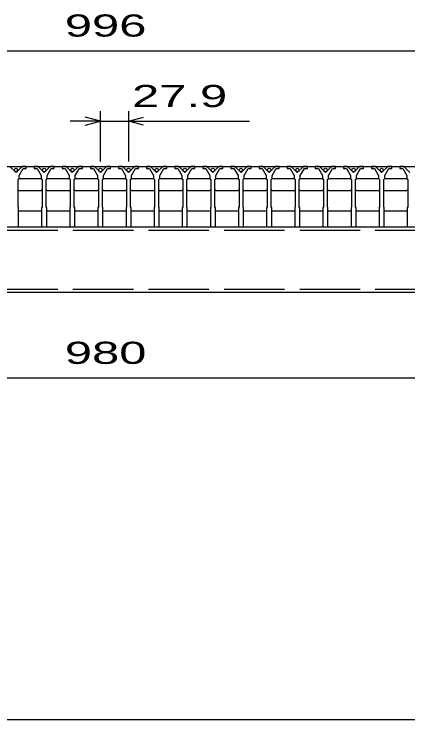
# Model space of a CAD drawing. Units: millimetres, scale not verified. Extents: x -1820 to 1724, y -1285 to 1059.
# Drawn here: x -1027 to -637, y -1141 to -440 of the extents above; entities that cross this region are included whole.
import ezdxf
from ezdxf.enums import TextEntityAlignment as Align

# ---------------------------------------------------------------- set-up
doc = ezdxf.new("R2010")
doc.units = ezdxf.units.MM
doc.header["$LTSCALE"] = 10
doc.linetypes.add('DASHED', pattern=[7.5, 6, -1.5])
for name, color, linetype, lineweight in [('0_2', 150, 'Continuous', 25), ('16', 3, 'Continuous', 25), ('22', 2, 'Continuous', 25)]:
    doc.layers.add(name, color=color, linetype=linetype, lineweight=lineweight)
doc.styles.add('ベクトル', font='')
doc.styles.get('ベクトル').set_extended_font_data('ベクトル')

msp = doc.modelspace()

# ---------------------------------------------------------------- linework, layer by layer
at = {"layer": '0_2'}
msp.add_line((1724, -1141), (-1736, -1141), dxfattribs=at)
at = {"layer": '16'}
for p, q in [((-1426, -591.5), (-430, -591.5)), ((-1025.4, -597.5), (-1031.4, -591.5)), ((-1019.4, -591.5), (-1025.4, -597.5)), ((-1022.4, -600.5), (-1018.4, -593.5)), ((-1015.4, -591.5), (-1019.4, -591.5)), ((-1018.4, -593.5), (-1015.4, -593.5)), ((-1015.4, -593.5), (-1015.4, -591.5)), ((-1007.5, -591.5), (-1007.5, -593.5)), ((-1003.5, -591.5), (-1007.5, -591.5)), ((-1007.5, -593.5), (-1004.5, -593.5)), ((-1004.5, -593.5), (-1000.5, -600.5)), ((-997.5, -597.5), (-1003.5, -591.5)), ((-991.5, -591.5), (-997.5, -597.5)), ((-994.5, -600.5), (-990.5, -593.5)), ((-987.5, -591.5), (-991.5, -591.5)), ((-990.5, -593.5), (-987.5, -593.5)), ((-987.5, -593.5), (-987.5, -591.5)), ((-979.6, -591.5), (-979.6, -593.5)), ((-975.6, -591.5), (-979.6, -591.5)), ((-979.6, -593.5), (-976.6, -593.5)), ((-976.6, -593.5), (-972.6, -600.5)), ((-969.6, -597.5), (-975.6, -591.5)), ((-963.6, -591.5), (-969.6, -597.5)), ((-966.6, -600.5), (-962.6, -593.5)), ((-959.6, -591.5), (-963.6, -591.5)), ((-962.6, -593.5), (-959.6, -593.5)), ((-959.6, -593.5), (-959.6, -591.5)), ((-951.7, -591.5), (-951.7, -593.5)), ((-947.7, -591.5), (-951.7, -591.5)), ((-951.7, -593.5), (-948.7, -593.5)), ((-948.7, -593.5), (-944.7, -600.5)), ((-941.7, -597.5), (-947.7, -591.5)), ((-935.7, -591.5), (-941.7, -597.5)), ((-938.7, -600.5), (-934.7, -593.5)), ((-931.7, -591.5), (-935.7, -591.5)), ((-934.7, -593.5), (-931.7, -593.5)), ((-931.7, -593.5), (-931.7, -591.5)), ((-923.8, -591.5), (-923.8, -593.5)), ((-919.8, -591.5), (-923.8, -591.5)), ((-923.8, -593.5), (-920.8, -593.5)), ((-920.8, -593.5), (-916.8, -600.5)), ((-913.8, -597.5), (-919.8, -591.5)), ((-907.8, -591.5), (-913.8, -597.5)), ((-910.8, -600.5), (-906.8, -593.5)), ((-903.8, -591.5), (-907.8, -591.5)), ((-906.8, -593.5), (-903.8, -593.5)), ((-903.8, -593.5), (-903.8, -591.5)), ((-895.9, -591.5), (-895.9, -593.5)), ((-891.9, -591.5), (-895.9, -591.5)), ((-895.9, -593.5), (-892.9, -593.5)), ((-892.9, -593.5), (-888.9, -600.5)), ((-885.9, -597.5), (-891.9, -591.5)), ((-879.9, -591.5), (-885.9, -597.5)), ((-882.9, -600.5), (-878.9, -593.5)), ((-875.9, -591.5), (-879.9, -591.5)), ((-878.9, -593.5), (-875.9, -593.5)), ((-875.9, -593.5), (-875.9, -591.5)), ((-868, -591.5), (-868, -593.5)), ((-864, -591.5), (-868, -591.5)), ((-868, -593.5), (-865, -593.5)), ((-865, -593.5), (-861, -600.5)), ((-858, -597.5), (-864, -591.5)), ((-852, -591.5), (-858, -597.5)), ((-855, -600.5), (-851, -593.5)), ((-848, -591.5), (-852, -591.5)), ((-851, -593.5), (-848, -593.5)), ((-848, -593.5), (-848, -591.5)), ((-840.1, -591.5), (-840.1, -593.5)), ((-836.1, -591.5), (-840.1, -591.5)), ((-840.1, -593.5), (-837.1, -593.5)), ((-837.1, -593.5), (-833.1, -600.5)), ((-830.1, -597.5), (-836.1, -591.5)), ((-824.1, -591.5), (-830.1, -597.5)), ((-827.1, -600.5), (-823.1, -593.5)), ((-820.1, -591.5), (-824.1, -591.5)), ((-823.1, -593.5), (-820.1, -593.5)), ((-820.1, -593.5), (-820.1, -591.5)), ((-812.2, -591.5), (-812.2, -593.5)), ((-808.2, -591.5), (-812.2, -591.5)), ((-812.2, -593.5), (-809.2, -593.5)), ((-809.2, -593.5), (-805.2, -600.5)), ((-802.2, -597.5), (-808.2, -591.5)), ((-796.2, -591.5), (-802.2, -597.5)), ((-799.2, -600.5), (-795.2, -593.5)), ((-792.2, -591.5), (-796.2, -591.5)), ((-795.2, -593.5), (-792.2, -593.5)), ((-792.2, -593.5), (-792.2, -591.5)), ((-784.3, -591.5), (-784.3, -593.5)), ((-780.3, -591.5), (-784.3, -591.5)), ((-784.3, -593.5), (-781.3, -593.5)), ((-781.3, -593.5), (-777.3, -600.5)), ((-774.3, -597.5), (-780.3, -591.5)), ((-768.3, -591.5), (-774.3, -597.5)), ((-771.3, -600.5), (-767.3, -593.5)), ((-764.3, -591.5), (-768.3, -591.5)), ((-767.3, -593.5), (-764.3, -593.5)), ((-764.3, -593.5), (-764.3, -591.5)), ((-756.4, -591.5), (-756.4, -593.5)), ((-752.4, -591.5), (-756.4, -591.5)), ((-756.4, -593.5), (-753.4, -593.5)), ((-753.4, -593.5), (-749.4, -600.5)), ((-746.4, -597.5), (-752.4, -591.5)), ((-740.4, -591.5), (-746.4, -597.5)), ((-743.4, -600.5), (-739.4, -593.5)), ((-736.4, -591.5), (-740.4, -591.5)), ((-739.4, -593.5), (-736.4, -593.5)), ((-736.4, -593.5), (-736.4, -591.5)), ((-728.5, -591.5), (-728.5, -593.5)), ((-724.5, -591.5), (-728.5, -591.5)), ((-728.5, -593.5), (-725.5, -593.5)), ((-725.5, -593.5), (-721.5, -600.5)), ((-718.5, -597.5), (-724.5, -591.5)), ((-712.5, -591.5), (-718.5, -597.5)), ((-715.5, -600.5), (-711.5, -593.5)), ((-708.5, -591.5), (-712.5, -591.5)), ((-711.5, -593.5), (-708.5, -593.5)), ((-708.5, -593.5), (-708.5, -591.5)), ((-700.6, -591.5), (-700.6, -593.5)), ((-696.6, -591.5), (-700.6, -591.5)), ((-700.6, -593.5), (-697.6, -593.5)), ((-697.6, -593.5), (-693.6, -600.5)), ((-690.6, -597.5), (-696.6, -591.5)), ((-684.6, -591.5), (-690.6, -597.5)), ((-687.6, -600.5), (-683.6, -593.5)), ((-680.6, -591.5), (-684.6, -591.5)), ((-683.6, -593.5), (-680.6, -593.5)), ((-680.6, -593.5), (-680.6, -591.5)), ((-672.7, -591.5), (-672.7, -593.5)), ((-668.7, -591.5), (-672.7, -591.5)), ((-672.7, -593.5), (-669.7, -593.5)), ((-669.7, -593.5), (-665.7, -600.5)), ((-662.7, -597.5), (-668.7, -591.5)), ((-656.7, -591.5), (-662.7, -597.5)), ((-659.7, -600.5), (-655.7, -593.5)), ((-652.7, -591.5), (-656.7, -591.5)), ((-655.7, -593.5), (-652.7, -593.5)), ((-652.7, -593.5), (-652.7, -591.5)), ((-644.8, -591.5), (-644.8, -593.5)), ((-640.8, -591.5), (-644.8, -591.5)), ((-644.8, -593.5), (-641.8, -593.5)), ((-641.8, -593.5), (-637.8, -600.5)), ((-634.8, -597.5), (-640.8, -591.5)), ((-1022.4, -603.5), (-1022.4, -600.5)), ((-1000.5, -600.5), (-1000.5, -603.5)), ((-994.5, -603.5), (-994.5, -600.5)), ((-972.6, -600.5), (-972.6, -603.5)), ((-966.6, -603.5), (-966.6, -600.5)), ((-944.7, -600.5), (-944.7, -603.5)), ((-938.7, -603.5), (-938.7, -600.5)), ((-916.8, -600.5), (-916.8, -603.5)), ((-910.8, -603.5), (-910.8, -600.5)), ((-888.9, -600.5), (-888.9, -603.5)), ((-882.9, -603.5), (-882.9, -600.5)), ((-861, -600.5), (-861, -603.5)), ((-855, -603.5), (-855, -600.5)), ((-833.1, -600.5), (-833.1, -603.5)), ((-827.1, -603.5), (-827.1, -600.5)), ((-805.2, -600.5), (-805.2, -603.5)), ((-799.2, -603.5), (-799.2, -600.5)), ((-777.3, -600.5), (-777.3, -603.5)), ((-771.3, -603.5), (-771.3, -600.5)), ((-749.4, -600.5), (-749.4, -603.5)), ((-743.4, -603.5), (-743.4, -600.5)), ((-721.5, -600.5), (-721.5, -603.5)), ((-715.5, -603.5), (-715.5, -600.5)), ((-693.6, -600.5), (-693.6, -603.5)), ((-687.6, -603.5), (-687.6, -600.5)), ((-665.7, -600.5), (-665.7, -603.5)), ((-659.7, -603.5), (-659.7, -600.5)), ((-637.8, -600.5), (-637.8, -603.5)), ((-1023.4, -604.5), (-1022.4, -603.5)), ((-1023.4, -631.5), (-1023.4, -604.5)), ((-1023.15, -604.5), (-1022.15, -603.5)), ((-1022.15, -603.5), (-1000.75, -603.5)), ((-1000.75, -603.5), (-999.75, -604.5)), ((-1000.5, -603.5), (-999.5, -604.5)), ((-999.5, -604.5), (-999.5, -631.5)), ((-995.5, -604.5), (-994.5, -603.5)), ((-995.5, -631.5), (-995.5, -604.5)), ((-995.25, -604.5), (-994.25, -603.5)), ((-994.25, -603.5), (-972.85, -603.5)), ((-972.85, -603.5), (-971.85, -604.5)), ((-972.6, -603.5), (-971.6, -604.5)), ((-971.6, -604.5), (-971.6, -631.5)), ((-967.6, -604.5), (-966.6, -603.5)), ((-967.6, -631.5), (-967.6, -604.5)), ((-967.35, -604.5), (-966.35, -603.5)), ((-966.35, -603.5), (-944.95, -603.5)), ((-944.95, -603.5), (-943.95, -604.5)), ((-944.7, -603.5), (-943.7, -604.5)), ((-943.7, -604.5), (-943.7, -631.5)), ((-939.7, -604.5), (-938.7, -603.5)), ((-939.7, -631.5), (-939.7, -604.5)), ((-939.45, -604.5), (-938.45, -603.5)), ((-938.45, -603.5), (-917.05, -603.5)), ((-917.05, -603.5), (-916.05, -604.5)), ((-916.8, -603.5), (-915.8, -604.5)), ((-915.8, -604.5), (-915.8, -631.5)), ((-911.8, -604.5), (-910.8, -603.5)), ((-911.8, -631.5), (-911.8, -604.5)), ((-911.55, -604.5), (-910.55, -603.5)), ((-910.55, -603.5), (-889.15, -603.5)), ((-889.15, -603.5), (-888.15, -604.5)), ((-888.9, -603.5), (-887.9, -604.5)), ((-887.9, -604.5), (-887.9, -631.5)), ((-883.9, -604.5), (-882.9, -603.5)), ((-883.9, -631.5), (-883.9, -604.5)), ((-883.65, -604.5), (-882.65, -603.5)), ((-882.65, -603.5), (-861.25, -603.5)), ((-861.25, -603.5), (-860.25, -604.5)), ((-861, -603.5), (-860, -604.5)), ((-860, -604.5), (-860, -631.5)), ((-856, -604.5), (-855, -603.5)), ((-856, -631.5), (-856, -604.5)), ((-855.75, -604.5), (-854.75, -603.5)), ((-854.75, -603.5), (-833.35, -603.5)), ((-833.35, -603.5), (-832.35, -604.5)), ((-833.1, -603.5), (-832.1, -604.5)), ((-832.1, -604.5), (-832.1, -631.5)), ((-828.1, -604.5), (-827.1, -603.5)), ((-828.1, -631.5), (-828.1, -604.5)), ((-827.85, -604.5), (-826.85, -603.5)), ((-826.85, -603.5), (-805.45, -603.5)), ((-805.45, -603.5), (-804.45, -604.5)), ((-805.2, -603.5), (-804.2, -604.5)), ((-804.2, -604.5), (-804.2, -631.5)), ((-800.2, -604.5), (-799.2, -603.5)), ((-800.2, -631.5), (-800.2, -604.5)), ((-799.95, -604.5), (-798.95, -603.5)), ((-798.95, -603.5), (-777.55, -603.5)), ((-777.55, -603.5), (-776.55, -604.5)), ((-777.3, -603.5), (-776.3, -604.5)), ((-776.3, -604.5), (-776.3, -631.5)), ((-772.3, -604.5), (-771.3, -603.5)), ((-772.3, -631.5), (-772.3, -604.5)), ((-772.05, -604.5), (-771.05, -603.5)), ((-771.05, -603.5), (-749.65, -603.5)), ((-749.65, -603.5), (-748.65, -604.5)), ((-749.4, -603.5), (-748.4, -604.5)), ((-748.4, -604.5), (-748.4, -631.5)), ((-744.4, -604.5), (-743.4, -603.5)), ((-744.4, -631.5), (-744.4, -604.5)), ((-744.15, -604.5), (-743.15, -603.5)), ((-743.15, -603.5), (-721.75, -603.5)), ((-721.75, -603.5), (-720.75, -604.5)), ((-721.5, -603.5), (-720.5, -604.5)), ((-720.5, -604.5), (-720.5, -631.5)), ((-716.5, -604.5), (-715.5, -603.5)), ((-716.5, -631.5), (-716.5, -604.5)), ((-716.25, -604.5), (-715.25, -603.5)), ((-715.25, -603.5), (-693.85, -603.5)), ((-693.85, -603.5), (-692.85, -604.5)), ((-693.6, -603.5), (-692.6, -604.5)), ((-692.6, -604.5), (-692.6, -631.5)), ((-688.6, -604.5), (-687.6, -603.5)), ((-688.6, -631.5), (-688.6, -604.5)), ((-688.35, -604.5), (-687.35, -603.5)), ((-687.35, -603.5), (-665.95, -603.5)), ((-665.95, -603.5), (-664.95, -604.5)), ((-665.7, -603.5), (-664.7, -604.5)), ((-664.7, -604.5), (-664.7, -631.5)), ((-660.7, -604.5), (-659.7, -603.5)), ((-660.7, -631.5), (-660.7, -604.5)), ((-660.45, -604.5), (-659.45, -603.5)), ((-659.45, -603.5), (-638.05, -603.5)), ((-638.05, -603.5), (-637.05, -604.5)), ((-637.8, -603.5), (-636.8, -604.5)), ((-636.8, -604.5), (-636.8, -631.5)), ((-1022.15, -615.5), (-1023.15, -614.5)), ((-1000.75, -615.5), (-1022.15, -615.5)), ((-999.75, -614.5), (-1000.75, -615.5)), ((-994.25, -615.5), (-995.25, -614.5)), ((-972.85, -615.5), (-994.25, -615.5)), ((-971.85, -614.5), (-972.85, -615.5)), ((-966.35, -615.5), (-967.35, -614.5)), ((-944.95, -615.5), (-966.35, -615.5)), ((-943.95, -614.5), (-944.95, -615.5)), ((-938.45, -615.5), (-939.45, -614.5)), ((-917.05, -615.5), (-938.45, -615.5)), ((-916.05, -614.5), (-917.05, -615.5)), ((-910.55, -615.5), (-911.55, -614.5)), ((-889.15, -615.5), (-910.55, -615.5)), ((-888.15, -614.5), (-889.15, -615.5)), ((-882.65, -615.5), (-883.65, -614.5)), ((-861.25, -615.5), (-882.65, -615.5)), ((-860.25, -614.5), (-861.25, -615.5)), ((-854.75, -615.5), (-855.75, -614.5)), ((-833.35, -615.5), (-854.75, -615.5)), ((-832.35, -614.5), (-833.35, -615.5)), ((-826.85, -615.5), (-827.85, -614.5)), ((-805.45, -615.5), (-826.85, -615.5)), ((-804.45, -614.5), (-805.45, -615.5)), ((-798.95, -615.5), (-799.95, -614.5)), ((-777.55, -615.5), (-798.95, -615.5)), ((-776.55, -614.5), (-777.55, -615.5)), ((-771.05, -615.5), (-772.05, -614.5)), ((-749.65, -615.5), (-771.05, -615.5)), ((-748.65, -614.5), (-749.65, -615.5)), ((-743.15, -615.5), (-744.15, -614.5)), ((-721.75, -615.5), (-743.15, -615.5)), ((-720.75, -614.5), (-721.75, -615.5)), ((-715.25, -615.5), (-716.25, -614.5)), ((-693.85, -615.5), (-715.25, -615.5)), ((-692.85, -614.5), (-693.85, -615.5)), ((-687.35, -615.5), (-688.35, -614.5)), ((-665.95, -615.5), (-687.35, -615.5)), ((-664.95, -614.5), (-665.95, -615.5)), ((-659.45, -615.5), (-660.45, -614.5)), ((-638.05, -615.5), (-659.45, -615.5)), ((-637.05, -614.5), (-638.05, -615.5)), ((-1022.9, -632.5), (-1023.4, -631.5)), ((-1022.9, -651.5), (-1022.9, -632.5)), ((-1022.9, -635.5), (-1000, -635.5)), ((-999.5, -631.5), (-1000, -632.5)), ((-1000, -632.5), (-1000, -651.5)), ((-995, -632.5), (-995.5, -631.5)), ((-995, -651.5), (-995, -632.5)), ((-995, -635.5), (-972.1, -635.5)), ((-971.6, -631.5), (-972.1, -632.5)), ((-972.1, -632.5), (-972.1, -651.5)), ((-967.1, -632.5), (-967.6, -631.5)), ((-967.1, -651.5), (-967.1, -632.5)), ((-967.1, -635.5), (-944.2, -635.5)), ((-943.7, -631.5), (-944.2, -632.5)), ((-944.2, -632.5), (-944.2, -651.5)), ((-939.2, -632.5), (-939.7, -631.5)), ((-939.2, -651.5), (-939.2, -632.5)), ((-939.2, -635.5), (-916.3, -635.5)), ((-915.8, -631.5), (-916.3, -632.5)), ((-916.3, -632.5), (-916.3, -651.5)), ((-911.3, -632.5), (-911.8, -631.5)), ((-911.3, -651.5), (-911.3, -632.5)), ((-911.3, -635.5), (-888.4, -635.5)), ((-887.9, -631.5), (-888.4, -632.5)), ((-888.4, -632.5), (-888.4, -651.5)), ((-883.4, -632.5), (-883.9, -631.5)), ((-883.4, -651.5), (-883.4, -632.5)), ((-883.4, -635.5), (-860.5, -635.5)), ((-860, -631.5), (-860.5, -632.5)), ((-860.5, -632.5), (-860.5, -651.5)), ((-855.5, -632.5), (-856, -631.5)), ((-855.5, -651.5), (-855.5, -632.5)), ((-855.5, -635.5), (-832.6, -635.5)), ((-832.1, -631.5), (-832.6, -632.5)), ((-832.6, -632.5), (-832.6, -651.5)), ((-827.6, -632.5), (-828.1, -631.5)), ((-827.6, -651.5), (-827.6, -632.5)), ((-827.6, -635.5), (-804.7, -635.5)), ((-804.2, -631.5), (-804.7, -632.5)), ((-804.7, -632.5), (-804.7, -651.5)), ((-799.7, -632.5), (-800.2, -631.5)), ((-799.7, -651.5), (-799.7, -632.5)), ((-799.7, -635.5), (-776.8, -635.5)), ((-776.3, -631.5), (-776.8, -632.5)), ((-776.8, -632.5), (-776.8, -651.5)), ((-771.8, -632.5), (-772.3, -631.5)), ((-771.8, -651.5), (-771.8, -632.5)), ((-771.8, -635.5), (-748.9, -635.5)), ((-748.4, -631.5), (-748.9, -632.5)), ((-748.9, -632.5), (-748.9, -651.5)), ((-743.9, -632.5), (-744.4, -631.5)), ((-743.9, -651.5), (-743.9, -632.5)), ((-743.9, -635.5), (-721, -635.5)), ((-720.5, -631.5), (-721, -632.5)), ((-721, -632.5), (-721, -651.5)), ((-716, -632.5), (-716.5, -631.5)), ((-716, -651.5), (-716, -632.5)), ((-716, -635.5), (-693.1, -635.5)), ((-692.6, -631.5), (-693.1, -632.5)), ((-693.1, -632.5), (-693.1, -651.5)), ((-688.1, -632.5), (-688.6, -631.5)), ((-688.1, -651.5), (-688.1, -632.5)), ((-688.1, -635.5), (-665.2, -635.5)), ((-664.7, -631.5), (-665.2, -632.5)), ((-665.2, -632.5), (-665.2, -651.5)), ((-660.2, -632.5), (-660.7, -631.5)), ((-660.2, -651.5), (-660.2, -632.5)), ((-660.2, -635.5), (-637.3, -635.5)), ((-636.8, -631.5), (-637.3, -632.5)), ((-637.3, -632.5), (-637.3, -651.5)), ((-1419, -651.5), (-437, -651.5)), ((-1027.9, -651.5), (-1022.9, -651.5)), ((-1000, -651.5), (-995, -651.5)), ((-972.1, -651.5), (-967.1, -651.5)), ((-944.2, -651.5), (-939.2, -651.5)), ((-916.3, -651.5), (-911.3, -651.5)), ((-888.4, -651.5), (-883.4, -651.5)), ((-860.5, -651.5), (-855.5, -651.5)), ((-832.6, -651.5), (-827.6, -651.5)), ((-804.7, -651.5), (-799.7, -651.5)), ((-776.8, -651.5), (-771.8, -651.5)), ((-748.9, -651.5), (-743.9, -651.5)), ((-721, -651.5), (-716, -651.5)), ((-693.1, -651.5), (-688.1, -651.5)), ((-665.2, -651.5), (-660.2, -651.5)), ((-637.3, -651.5), (-632.3, -651.5)), ((-437, -716.5), (-1419, -716.5))]:
    msp.add_line(p, q, dxfattribs=at)
at = {"layer": '16', "linetype": 'DASHED'}
for p, q in [((-1419, -654.7), (-437, -654.7)), ((-1419, -713.3), (-437, -713.3))]:
    msp.add_line(p, q, dxfattribs=at)
at = {"layer": '16'}
for centre in [(-1025.4, -595), (-997.5, -595), (-969.6, -595), (-941.7, -595), (-913.8, -595), (-885.9, -595), (-858, -595), (-830.1, -595), (-802.2, -595), (-774.3, -595), (-746.4, -595), (-718.5, -595), (-690.6, -595), (-662.7, -595)]:
    msp.add_circle(centre, 1.8, dxfattribs=at)
at = {"layer": '22', "color": 4}
for p, q in [((-1426, -476.5), (-430, -476.5)), ((-941.7, -586.5), (-941.7, -536.5)), ((-913.8, -536.5), (-913.8, -586.5)), ((-941.7, -546.5), (-971.7, -546.5)), ((-941.7, -546.5), (-956.7, -542.5)), ((-956.7, -550.5), (-941.7, -546.5)), ((-941.7, -546.5), (-913.8, -546.5)), ((-913.8, -546.5), (-898.8, -542.5)), ((-898.8, -550.5), (-913.8, -546.5)), ((-913.8, -546.5), (-793.8, -546.5)), ((-1419, -801.5), (-437, -801.5))]:
    msp.add_line(p, q, dxfattribs=at)

# ---------------------------------------------------------------- texts
at = {"layer": '22', "style": 'ベクトル', "width": 1.65}
for s, p in [(' 996 ', (-990.5, -451.5)), (' 27.9 ', (-923.8, -521.5)), (' 980 ', (-990.5, -776.5))]:
    msp.add_text(s, height=21.99, dxfattribs=at).set_placement(p, align=Align.MIDDLE_LEFT)

doc.saveas('drawing.dxf')
